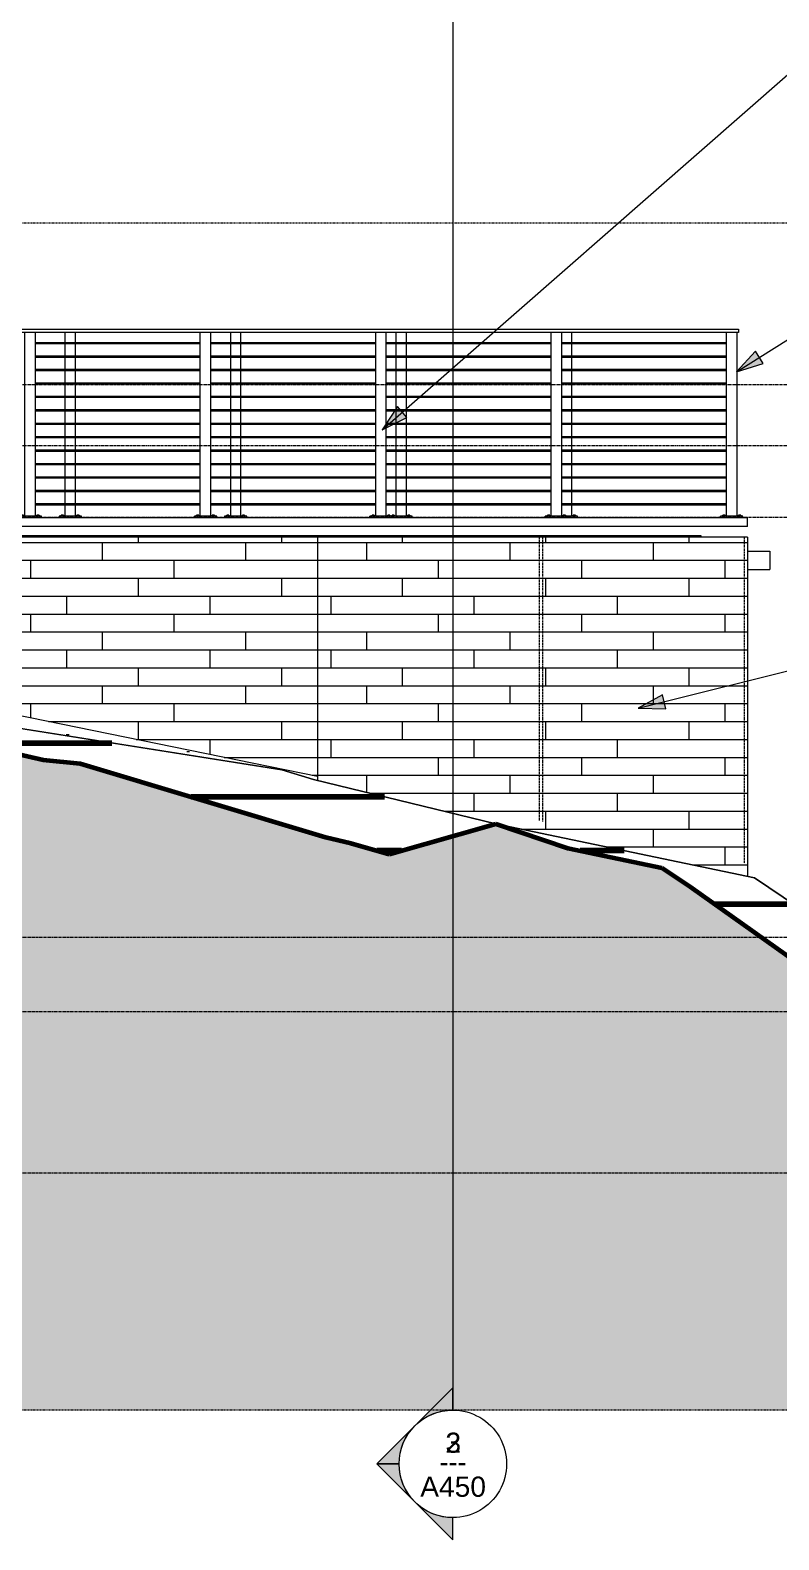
# Model space of a CAD drawing. Header units: inches. Extents: x 1763 to 3276, y -226 to 478.
# Drawn here: x 2914.2 to 3081.3, y -225.9 to 111.2 of the extents above; entities that cross this region are included whole.
import ezdxf

# ---------------------------------------------------------------- set-up
doc = ezdxf.new("R2010")
doc.units = ezdxf.units.IN
doc.header["$MEASUREMENT"] = 0
for name, pattern in [('Aligning Line 1_8_', [0.25, 0.125, -0.125]), ('Dash 1_16_', [0.12499999999999999, 0.06249999999999999, -0.06249999999999999]), ('Grid Line 1_2_', [0.8749999999999999, 0.4999999999999999, -0.125, 0.125, -0.125])]:
    doc.linetypes.add(name, pattern=pattern)
for name, color, linetype, lineweight in [('A-DETL-1', 90, 'Dash 1_16_', 9), ('A-FLOR', 192, 'Continuous', 18), ('A-FLOR-HRAL', 11, 'Continuous', 9), ('A-FLOR-LEVL-1', 51, 'Grid Line 1_2_', 9), ('A-WALL', 113, 'Continuous', 18), ('A-WALL-PATT-1', 111, 'Continuous', 9), ('C-TOPO', 7, 'Continuous', 9), ('C-TOPO-1', 7, 'Continuous', 60), ('C-TOPO-MAJR', 7, 'Continuous', 80), ('G-ANNO-SYMB', 111, 'Aligning Line 1_8_', 9), ('G-ANNO-SYMB-1', 111, 'Continuous', 9), ('G-ANNO-TEXT', 231, 'Continuous', 9), ('S-FNDN', 32, 'Continuous', 18)]:
    doc.layers.add(name, color=color, linetype=linetype, lineweight=lineweight)
doc.styles.add('Arial_1', font='arial.ttf', dxfattribs={"height": 4.499999999999996})
doc.styles.add('Century Gothic', font='ufonts.com_century-gothic.ttf', dxfattribs={"height": 4.499999999999996})
pattern_1 = [(0, (3069.337, -107.2), (0, 4), []), (90, (3069.337, -107.2), (-7.999999999999999, 8), [4, -28]), (90, (3085.337, -103.2), (-7.999999999999999, 8), [4, -28])]

# ---------------------------------------------------------------- blocks, each defined once
blk = doc.blocks.new('Railing - 2_ x 1_2_ 2-1559248-BUILDING ELEVATION - EAST _CC_')
at = {"layer": 'A-FLOR-HRAL'}
for p, q in [((2756.315850514351, 2.62499999999996), (2756.315850514351, 43.62499999999999)), ((2758.690850514351, 2.62499999999996), (2758.690850514351, 43.62499999999999)), ((2760.003350514351, 2.624999999999998), (2755.003350514351, 2.624999999999998)), ((2755.003350514351, 2.374999999999998), (2755.003350514351, 2.624999999999998)), ((2755.50335051435, 2.624999999999856), (2755.50335051435, 2.874999999999969)), ((2755.753350514351, 2.874999999999998), (2755.503350514351, 2.874999999999998)), ((2756.003350514351, 2.874999999999998), (2755.753350514351, 2.874999999999998)), ((2756.003350514351, 2.874999999999969), (2756.003350514351, 2.624999999999856)), ((2759.00335051435, 2.624999999999856), (2759.00335051435, 2.874999999999969)), ((2759.253350514351, 2.874999999999998), (2759.003350514351, 2.874999999999998)), ((2759.503350514351, 2.874999999999998), (2759.253350514351, 2.874999999999998)), ((2759.503350514351, 2.874999999999969), (2759.503350514351, 2.624999999999856)), ((2760.003350514351, 2.374999999999998), (2760.003350514351, 2.624999999999998))]:
    blk.add_line(p, q, dxfattribs=at)
blk = doc.blocks.new('Railing - 2_ x 1_2_ 2-V1-BUILDING ELEVATION - EAST _CC_')
at = {"layer": 'A-FLOR-HRAL'}
for p, q in [((3035.095612419109, 41.37085535307065), (3035.095612419109, 43.62499999999999)), ((3035.095612419109, 38.37085535307062), (3035.095612419109, 41.19164464692927)), ((3035.095612419109, 35.37085535307067), (3035.095612419109, 38.19164464692932)), ((3035.095612419109, 32.37085535307065), (3035.095612419109, 35.1916446469293)), ((3035.095612419109, 29.37085535307062), (3035.095612419109, 32.19164464692928)), ((3035.095612419109, 26.37085535307067), (3035.095612419109, 29.19164464692933)), ((3035.095612419109, 23.37085535307065), (3035.095612419109, 26.19164464692931)), ((3035.095612419109, 20.37085535307062), (3035.095612419109, 23.19164464692928)), ((3035.095612419109, 17.37085535307068), (3035.095612419109, 20.19164464692933)), ((3035.095612419109, 14.37085535307065), (3035.095612419109, 17.1916446469293)), ((3035.095612419109, 11.37085535307063), (3035.095612419109, 14.19164464692927)), ((3035.095612419109, 8.370855353070683), (3035.095612419109, 11.19164464692933)), ((3035.095612419109, 5.370855353070656), (3035.095612419109, 8.191644646929305)), ((3035.095612419109, 2.62499999999996), (3035.095612419109, 5.191644646929281)), ((3036.408112419109, 2.624999999999998), (3034.170017181014, 2.624999999999998)), ((3035.408112419109, 2.624999999999856), (3035.408112419109, 2.874999999999969)), ((3035.658112419109, 2.874999999999998), (3035.408112419109, 2.874999999999998)), ((3035.908112419109, 2.874999999999998), (3035.658112419109, 2.874999999999998)), ((3035.908112419109, 2.874999999999969), (3035.908112419109, 2.624999999999856)), ((3036.408112419109, 2.374999999999998), (3036.408112419109, 2.624999999999998))]:
    blk.add_line(p, q, dxfattribs=at)
blk = doc.blocks.new('Railing - 2_ x 1_2_ 2-V2-BUILDING ELEVATION - EAST _CC_')
at = {"layer": 'A-FLOR-HRAL'}
for p, q in [((2995.792040990538, 43.62499999999999), (2995.792040990538, 41.36981115808823)), ((2995.792040990538, 41.19268884191168), (2995.792040990538, 38.3698111580882)), ((2998.167040990538, 41.36987425574048), (2998.167040990538, 43.62499999999999)), ((2998.167040990538, 38.36987425574046), (2998.167040990538, 41.19262574425943)), ((2995.792040990538, 38.19268884191174), (2995.792040990538, 35.36981115808826)), ((2998.167040990538, 35.36987425574051), (2998.167040990538, 38.19262574425948)), ((2995.792040990538, 35.19268884191171), (2995.792040990538, 32.36981115808823)), ((2998.167040990538, 32.36987425574048), (2998.167040990538, 35.19262574425946)), ((2995.792040990538, 32.19268884191169), (2995.792040990538, 29.36981115808821)), ((2998.167040990538, 29.36987425574046), (2998.167040990538, 32.19262574425944)), ((2995.792040990538, 29.19268884191174), (2995.792040990538, 26.36981115808826)), ((2998.167040990538, 26.36987425574052), (2998.167040990538, 29.19262574425949)), ((2995.792040990538, 26.19268884191171), (2995.792040990538, 23.36981115808824)), ((2998.167040990538, 23.36987425574048), (2998.167040990538, 26.19262574425947)), ((2995.792040990538, 23.19268884191169), (2995.792040990538, 20.3698111580882)), ((2998.167040990538, 20.36987425574046), (2998.167040990538, 23.19262574425943)), ((2995.792040990538, 20.19268884191175), (2995.792040990538, 17.36981115808826)), ((2995.792040990538, 17.19268884191172), (2995.792040990538, 14.36981115808823)), ((2998.167040990538, 17.36987425574052), (2998.167040990538, 20.19262574425949)), ((2998.167040990538, 14.36987425574049), (2998.167040990538, 17.19262574425947)), ((2995.792040990538, 14.19268884191169), (2995.792040990538, 11.36981115808821)), ((2998.167040990538, 11.36987425574047), (2998.167040990538, 14.19262574425944)), ((2995.792040990538, 11.19268884191175), (2995.792040990538, 8.369811158088266)), ((2998.167040990538, 8.36987425574052), (2998.167040990538, 11.19262574425949)), ((2995.792040990538, 8.192688841911727), (2995.792040990538, 5.369811158088235)), ((2998.167040990538, 5.369874255740493), (2998.167040990538, 8.192625744259466)), ((2995.792040990538, 5.192688841911701), (2995.792040990538, 2.624999999999957)), ((2998.167040990538, 2.62499999999996), (2998.167040990538, 5.192625744259443)), ((2994.979540990537, 2.624999999999856), (2994.979540990537, 2.874999999999969)), ((2995.229540990538, 2.874999999999998), (2994.979540990538, 2.874999999999998)), ((2999.479540990538, 2.624999999999998), (2995.003350514348, 2.624999999999998)), ((2995.479540990538, 2.874999999999998), (2995.229540990538, 2.874999999999998)), ((2995.479540990538, 2.874999999999969), (2995.479540990538, 2.624999999999856)), ((2998.479540990538, 2.624999999999856), (2998.479540990538, 2.874999999999969)), ((2998.729540990538, 2.874999999999998), (2998.479540990538, 2.874999999999998)), ((2998.979540990538, 2.874999999999998), (2998.729540990538, 2.874999999999998)), ((2998.979540990538, 2.874999999999969), (2998.979540990538, 2.624999999999856)), ((2999.479540990538, 2.374999999999998), (2999.479540990538, 2.624999999999998))]:
    blk.add_line(p, q, dxfattribs=at)
blk = doc.blocks.new('Railing - 2_ x 1_2_ 2-V3-BUILDING ELEVATION - EAST _CC_')
at = {"layer": 'A-FLOR-HRAL'}
for p, q in [((2958.863469561966, 43.62499999999999), (2958.863469561966, 41.36883006075799)), ((2958.863469561966, 41.19366993924193), (2958.863469561966, 38.36883006075796)), ((2961.238469561966, 41.36889315841032), (2961.238469561966, 43.62499999999999)), ((2961.238469561966, 38.36889315841029), (2961.238469561966, 41.1936068415896)), ((2958.863469561966, 38.1936699392419), (2958.863469561966, 35.36883006075801)), ((2961.238469561966, 35.36889315841034), (2961.238469561966, 38.19360684158964)), ((2958.863469561966, 35.19366993924196), (2958.863469561966, 32.36883006075799)), ((2961.238469561966, 32.36889315841032), (2961.238469561966, 35.19360684158961)), ((2958.863469561966, 32.19366993924194), (2958.863469561966, 29.36883006075796)), ((2961.238469561966, 29.3688931584103), (2961.238469561966, 32.19360684158961)), ((2958.863469561966, 29.19366993924199), (2958.863469561966, 26.36883006075802)), ((2961.238469561966, 26.36889315841035), (2961.238469561966, 29.19360684158966)), ((2958.863469561966, 26.19366993924196), (2958.863469561966, 23.36883006075799)), ((2961.238469561966, 23.36889315841032), (2961.238469561966, 26.19360684158963)), ((2958.863469561966, 23.19366993924194), (2958.863469561966, 20.36883006075796)), ((2961.238469561966, 20.3688931584103), (2961.238469561966, 23.1936068415896)), ((2958.863469561966, 20.19366993924199), (2958.863469561966, 17.36883006075802)), ((2958.863469561966, 17.19366993924197), (2958.863469561966, 14.36883006075799)), ((2961.238469561966, 17.36889315841035), (2961.238469561966, 20.19360684158965)), ((2961.238469561966, 14.36889315841033), (2961.238469561966, 17.19360684158963)), ((2958.863469561966, 14.19366993924194), (2958.863469561966, 11.36883006075797)), ((2961.238469561966, 11.3688931584103), (2961.238469561966, 14.1936068415896)), ((2958.863469561966, 11.19366993924199), (2958.863469561966, 8.36883006075802)), ((2961.238469561966, 8.368893158410355), (2961.238469561966, 11.19360684158966)), ((2958.863469561966, 8.193669939241962), (2958.863469561966, 5.368830060757994)), ((2961.238469561966, 5.368893158410329), (2961.238469561966, 8.193606841589633)), ((2958.863469561966, 5.193669939241947), (2958.863469561966, 2.624999999999957)), ((2961.238469561966, 2.62499999999996), (2961.238469561966, 5.193606841589608)), ((2962.550969561966, 2.624999999999998), (2957.550969561966, 2.624999999999998)), ((2957.550969561966, 2.624999999999998), (2957.550969561966, 2.374999999999998)), ((2958.050969561966, 2.624999999999856), (2958.050969561966, 2.874999999999969)), ((2958.300969561966, 2.874999999999998), (2958.050969561966, 2.874999999999998)), ((2958.550969561966, 2.874999999999998), (2958.300969561966, 2.874999999999998)), ((2958.550969561966, 2.874999999999969), (2958.550969561966, 2.624999999999856)), ((2961.550969561966, 2.624999999999856), (2961.550969561966, 2.874999999999969)), ((2961.800969561966, 2.874999999999998), (2961.550969561966, 2.874999999999998)), ((2962.050969561966, 2.874999999999998), (2961.800969561966, 2.874999999999998)), ((2962.050969561966, 2.874999999999969), (2962.050969561966, 2.624999999999856)), ((2962.550969561966, 2.374999999999998), (2962.550969561966, 2.624999999999998))]:
    blk.add_line(p, q, dxfattribs=at)
blk = doc.blocks.new('Railing - 2_ x 1_2_ 2-V4-BUILDING ELEVATION - EAST _CC_')
at = {"layer": 'A-FLOR-HRAL'}
for p, q in [((2921.934898133395, 43.62499999999999), (2921.934898133395, 41.36784896342783)), ((2921.934898133395, 41.19465103657209), (2921.934898133395, 38.3678489634278)), ((2924.309898133395, 41.36791206108015), (2924.309898133395, 43.62499999999999)), ((2924.309898133395, 38.36791206108013), (2924.309898133395, 41.19458793891976)), ((2921.934898133395, 38.19465103657206), (2921.934898133395, 35.36784896342785)), ((2924.309898133395, 35.36791206108018), (2924.309898133395, 38.19458793891982)), ((2921.934898133395, 35.19465103657212), (2921.934898133395, 32.36784896342782)), ((2924.309898133395, 32.36791206108016), (2924.309898133395, 35.19458793891979)), ((2921.934898133395, 32.1946510365721), (2921.934898133395, 29.3678489634278)), ((2924.309898133395, 29.36791206108013), (2924.309898133395, 32.19458793891977)), ((2921.934898133395, 29.19465103657216), (2921.934898133395, 26.36784896342785)), ((2924.309898133395, 26.36791206108018), (2924.309898133395, 29.19458793891982)), ((2921.934898133395, 26.19465103657213), (2921.934898133395, 23.36784896342782)), ((2924.309898133395, 23.36791206108016), (2924.309898133395, 26.19458793891979)), ((2921.934898133395, 23.1946510365721), (2921.934898133395, 20.36784896342781)), ((2924.309898133395, 20.36791206108014), (2924.309898133395, 23.19458793891977)), ((2921.934898133395, 20.19465103657215), (2921.934898133395, 17.36784896342786)), ((2921.934898133395, 17.19465103657212), (2921.934898133395, 14.36784896342783)), ((2924.309898133395, 17.36791206108019), (2924.309898133395, 20.19458793891982)), ((2924.309898133395, 14.36791206108016), (2924.309898133395, 17.19458793891979)), ((2921.934898133395, 14.1946510365721), (2921.934898133395, 11.36784896342781)), ((2924.309898133395, 11.36791206108014), (2924.309898133395, 14.19458793891977)), ((2921.934898133395, 11.19465103657215), (2921.934898133395, 8.367848963427853)), ((2924.309898133395, 8.367912061080194), (2924.309898133395, 11.19458793891982)), ((2921.934898133395, 8.194651036572123), (2921.934898133395, 5.367848963427838)), ((2924.309898133395, 5.367912061080165), (2924.309898133395, 8.194587938919794)), ((2921.934898133395, 5.194651036572108), (2921.934898133395, 2.624999999999957)), ((2924.309898133395, 2.62499999999996), (2924.309898133395, 5.194587938919771)), ((2925.622398133395, 2.624999999999998), (2920.622398133395, 2.624999999999998)), ((2920.622398133395, 2.624999999999998), (2920.622398133395, 2.374999999999998)), ((2921.122398133394, 2.624999999999856), (2921.122398133394, 2.874999999999969)), ((2921.372398133395, 2.874999999999998), (2921.122398133395, 2.874999999999998)), ((2921.622398133395, 2.874999999999998), (2921.372398133395, 2.874999999999998)), ((2921.622398133395, 2.874999999999969), (2921.622398133395, 2.624999999999856)), ((2924.622398133394, 2.624999999999856), (2924.622398133394, 2.874999999999969)), ((2924.872398133395, 2.874999999999998), (2924.622398133395, 2.874999999999998)), ((2925.122398133395, 2.874999999999998), (2924.872398133395, 2.874999999999998)), ((2925.122398133395, 2.874999999999969), (2925.122398133395, 2.624999999999856)), ((2925.622398133395, 2.374999999999998), (2925.622398133395, 2.624999999999998))]:
    blk.add_line(p, q, dxfattribs=at)
blk = doc.blocks.new('Railing - 2_ x 1_2_ 2-V6-BUILDING ELEVATION - EAST _CC_')
at = {"layer": 'A-FLOR-HRAL'}
for p, q in [((3069.649183847681, 2.62499999999996), (3069.649183847681, 43.62499999999999)), ((3072.024183847681, 2.62499999999996), (3072.024183847681, 43.62499999999999)), ((3073.336683847681, 2.624999999999998), (3068.336683847681, 2.624999999999998)), ((3068.336683847681, 2.374999999999998), (3068.336683847681, 2.624999999999998)), ((3068.836683847681, 2.624999999999856), (3068.836683847681, 2.874999999999969)), ((3069.336683847681, 2.874999999999998), (3068.836683847681, 2.874999999999998)), ((3069.336683847681, 2.874999999999969), (3069.336683847681, 2.624999999999856)), ((3072.33668384768, 2.624999999999856), (3072.33668384768, 2.874999999999969)), ((3072.83668384768, 2.874999999999998), (3072.336683847681, 2.874999999999998)), ((3072.83668384768, 2.874999999999969), (3072.83668384768, 2.624999999999856)), ((3073.336683847681, 2.374999999999998), (3073.336683847681, 2.624999999999998))]:
    blk.add_line(p, q, dxfattribs=at)
blk = doc.blocks.new('Railing - Railing-1114347-BUILDING ELEVATION - EAST _CC_')
at = {"layer": 'A-FLOR-HRAL'}
for p, q in [((2718.336683847685, 44.375), (3072.33668384768, 44.375)), ((3072.33668384768, 44.375), (3072.33668384768, 43.625)), ((3072.33668384768, 43.625), (2718.336683847685, 43.625)), ((2952.149183847681, 41.37499999999988), (2915.357517181016, 41.37499999999988)), ((2915.357517181016, 41.18749999999996), (2952.149183847681, 41.18749999999996)), ((2991.315850514348, 41.37499999999988), (2954.524183847681, 41.37499999999988)), ((2954.524183847681, 41.18749999999996), (2991.315850514348, 41.18749999999996)), ((3030.482517181014, 41.37499999999988), (2993.690850514348, 41.37499999999988)), ((2993.690850514348, 41.18749999999996), (3030.482517181014, 41.18749999999996)), ((3069.649183847681, 41.37499999999988), (3032.857517181014, 41.37499999999988)), ((3032.857517181014, 41.18749999999996), (3069.649183847681, 41.18749999999996)), ((2952.149183847681, 38.37499999999996), (2915.357517181016, 38.37499999999996)), ((2915.357517181016, 38.18749999999988), (2952.149183847681, 38.18749999999988)), ((2991.315850514348, 38.37499999999996), (2954.524183847681, 38.37499999999996)), ((2954.524183847681, 38.18749999999988), (2991.315850514348, 38.18749999999988)), ((3030.482517181014, 38.37499999999996), (2993.690850514348, 38.37499999999996)), ((2993.690850514348, 38.18749999999988), (3030.482517181014, 38.18749999999988)), ((3069.649183847681, 38.37499999999996), (3032.857517181014, 38.37499999999996)), ((3032.857517181014, 38.18749999999988), (3069.649183847681, 38.18749999999988)), ((2952.149183847681, 35.37499999999988), (2915.357517181016, 35.37499999999988)), ((2915.357517181016, 35.18749999999988), (2952.149183847681, 35.18749999999988)), ((2991.315850514348, 35.37499999999988), (2954.524183847681, 35.37499999999988)), ((2954.524183847681, 35.18749999999988), (2991.315850514348, 35.18749999999988)), ((3030.482517181014, 35.37499999999988), (2993.690850514348, 35.37499999999988)), ((2993.690850514348, 35.18749999999988), (3030.482517181014, 35.18749999999988)), ((3069.649183847681, 35.37499999999988), (3032.857517181014, 35.37499999999988)), ((3032.857517181014, 35.18749999999988), (3069.649183847681, 35.18749999999988)), ((2952.149183847681, 32.37499999999988), (2915.357517181016, 32.37499999999988)), ((2915.357517181016, 32.18749999999996), (2952.149183847681, 32.18749999999996)), ((2991.315850514348, 32.37499999999988), (2954.524183847681, 32.37499999999988)), ((2954.524183847681, 32.18749999999996), (2991.315850514348, 32.18749999999996)), ((3030.482517181014, 32.37499999999988), (2993.690850514348, 32.37499999999988)), ((2993.690850514348, 32.18749999999996), (3030.482517181014, 32.18749999999996)), ((3069.649183847681, 32.37499999999988), (3032.857517181014, 32.37499999999988)), ((3032.857517181014, 32.18749999999996), (3069.649183847681, 32.18749999999996)), ((2952.149183847681, 29.37499999999997), (2915.357517181016, 29.37499999999997)), ((2915.357517181016, 29.18749999999988), (2952.149183847681, 29.18749999999988)), ((2991.315850514348, 29.37499999999997), (2954.524183847681, 29.37499999999997)), ((2954.524183847681, 29.18749999999988), (2991.315850514348, 29.18749999999988)), ((3030.482517181014, 29.37499999999997), (2993.690850514348, 29.37499999999997)), ((2993.690850514348, 29.18749999999988), (3030.482517181014, 29.18749999999988)), ((3069.649183847681, 29.37499999999997), (3032.857517181014, 29.37499999999997)), ((3032.857517181014, 29.18749999999988), (3069.649183847681, 29.18749999999988)), ((2952.149183847681, 26.37499999999988), (2915.357517181016, 26.37499999999988)), ((2915.357517181016, 26.18749999999988), (2952.149183847681, 26.18749999999988)), ((2991.315850514348, 26.37499999999988), (2954.524183847681, 26.37499999999988)), ((2954.524183847681, 26.18749999999988), (2991.315850514348, 26.18749999999988)), ((3030.482517181014, 26.37499999999988), (2993.690850514348, 26.37499999999988)), ((2993.690850514348, 26.18749999999988), (3030.482517181014, 26.18749999999988)), ((3069.649183847681, 26.37499999999988), (3032.857517181014, 26.37499999999988)), ((3032.857517181014, 26.18749999999988), (3069.649183847681, 26.18749999999988)), ((2952.149183847681, 23.37499999999988), (2915.357517181016, 23.37499999999988)), ((2915.357517181016, 23.18749999999988), (2952.149183847681, 23.18749999999988)), ((2952.149183847681, 20.37499999999988), (2915.357517181016, 20.37499999999988)), ((2991.315850514348, 23.37499999999988), (2954.524183847681, 23.37499999999988)), ((2954.524183847681, 23.18749999999988), (2991.315850514348, 23.18749999999988)), ((2991.315850514348, 20.37499999999988), (2954.524183847681, 20.37499999999988)), ((3030.482517181014, 23.37499999999988), (2993.690850514348, 23.37499999999988)), ((2993.690850514348, 23.18749999999988), (3030.482517181014, 23.18749999999988)), ((3030.482517181014, 20.37499999999988), (2993.690850514348, 20.37499999999988)), ((3069.649183847681, 23.37499999999988), (3032.857517181014, 23.37499999999988)), ((3032.857517181014, 23.18749999999988), (3069.649183847681, 23.18749999999988)), ((3069.649183847681, 20.37499999999988), (3032.857517181014, 20.37499999999988)), ((2915.357517181016, 20.18749999999988), (2952.149183847681, 20.18749999999988)), ((2952.149183847681, 17.37499999999988), (2915.357517181016, 17.37499999999988)), ((2915.357517181016, 17.18749999999997), (2952.149183847681, 17.18749999999997)), ((2954.524183847681, 20.18749999999988), (2991.315850514348, 20.18749999999988)), ((2991.315850514348, 17.37499999999988), (2954.524183847681, 17.37499999999988)), ((2954.524183847681, 17.18749999999997), (2991.315850514348, 17.18749999999997)), ((2993.690850514348, 20.18749999999988), (3030.482517181014, 20.18749999999988)), ((3030.482517181014, 17.37499999999988), (2993.690850514348, 17.37499999999988)), ((2993.690850514348, 17.18749999999997), (3030.482517181014, 17.18749999999997)), ((3032.857517181014, 20.18749999999988), (3069.649183847681, 20.18749999999988)), ((3069.649183847681, 17.37499999999988), (3032.857517181014, 17.37499999999988)), ((3032.857517181014, 17.18749999999997), (3069.649183847681, 17.18749999999997)), ((2952.149183847681, 14.37499999999988), (2915.357517181016, 14.37499999999988)), ((2915.357517181016, 14.18749999999988), (2952.149183847681, 14.18749999999988)), ((2991.315850514348, 14.37499999999988), (2954.524183847681, 14.37499999999988)), ((2954.524183847681, 14.18749999999988), (2991.315850514348, 14.18749999999988)), ((3030.482517181014, 14.37499999999988), (2993.690850514348, 14.37499999999988)), ((2993.690850514348, 14.18749999999988), (3030.482517181014, 14.18749999999988)), ((3069.649183847681, 14.37499999999988), (3032.857517181014, 14.37499999999988)), ((3032.857517181014, 14.18749999999988), (3069.649183847681, 14.18749999999988)), ((2952.149183847681, 11.37499999999988), (2915.357517181016, 11.37499999999988)), ((2915.357517181016, 11.18749999999988), (2952.149183847681, 11.18749999999988)), ((2991.315850514348, 11.37499999999988), (2954.524183847681, 11.37499999999988)), ((2954.524183847681, 11.18749999999988), (2991.315850514348, 11.18749999999988)), ((3030.482517181014, 11.37499999999988), (2993.690850514348, 11.37499999999988)), ((2993.690850514348, 11.18749999999988), (3030.482517181014, 11.18749999999988)), ((3069.649183847681, 11.37499999999988), (3032.857517181014, 11.37499999999988)), ((3032.857517181014, 11.18749999999988), (3069.649183847681, 11.18749999999988)), ((2952.149183847681, 8.374999999999885), (2915.357517181016, 8.374999999999885)), ((2915.357517181016, 8.187499999999885), (2952.149183847681, 8.187499999999885)), ((2991.315850514348, 8.374999999999885), (2954.524183847681, 8.374999999999885)), ((2954.524183847681, 8.187499999999885), (2991.315850514348, 8.187499999999885)), ((3030.482517181014, 8.374999999999885), (2993.690850514348, 8.374999999999885)), ((2993.690850514348, 8.187499999999885), (3030.482517181014, 8.187499999999885)), ((3069.649183847681, 8.374999999999885), (3032.857517181014, 8.374999999999885)), ((3032.857517181014, 8.187499999999885), (3069.649183847681, 8.187499999999885)), ((2952.149183847681, 5.374999999999885), (2915.357517181016, 5.374999999999885)), ((2915.357517181016, 5.187499999999885), (2952.149183847681, 5.187499999999885)), ((2991.315850514348, 5.374999999999885), (2954.524183847681, 5.374999999999885)), ((2954.524183847681, 5.187499999999885), (2991.315850514348, 5.187499999999885)), ((3030.482517181014, 5.374999999999885), (2993.690850514348, 5.374999999999885)), ((2993.690850514348, 5.187499999999885), (3030.482517181014, 5.187499999999885)), ((3069.649183847681, 5.374999999999885), (3032.857517181014, 5.374999999999885)), ((3032.857517181014, 5.187499999999885), (3069.649183847681, 5.187499999999885))]:
    blk.add_line(p, q, dxfattribs=at)
for name, p in [('Railing - 2_ x 1_2_ 2-1559248-BUILDING ELEVATION - EAST _CC_', (156.6666666666651, 0)), ('Railing - 2_ x 1_2_ 2-V4-BUILDING ELEVATION - EAST _CC_', (0, 0)), ('Railing - 2_ x 1_2_ 2-1559248-BUILDING ELEVATION - EAST _CC_', (195.8333333333311, 0)), ('Railing - 2_ x 1_2_ 2-V3-BUILDING ELEVATION - EAST _CC_', (0, 0)), ('Railing - 2_ x 1_2_ 2-1559248-BUILDING ELEVATION - EAST _CC_', (234.9999999999974, 0)), ('Railing - 2_ x 1_2_ 2-V2-BUILDING ELEVATION - EAST _CC_', (0, 0)), ('Railing - 2_ x 1_2_ 2-1559248-BUILDING ELEVATION - EAST _CC_', (274.1666666666636, 0)), ('Railing - 2_ x 1_2_ 2-V1-BUILDING ELEVATION - EAST _CC_', (0, 0)), ('Railing - 2_ x 1_2_ 2-V6-BUILDING ELEVATION - EAST _CC_', (0, 0))]:
    blk.add_blockref(name, p)
blk = doc.blocks.new('Walls 3 - Walls 3-1648727-BUILDING ELEVATION - EAST _CC_')
at = {"layer": 'A-WALL'}
for p, q in [((3074.336683847679, -5.187500000001022), (3079.336683847681, -5.187500000001022)), ((3079.336683847681, -5.187500000001022), (3079.336683847681, -9.250000000001021)), ((3074.336683847679, -9.250000000001021), (3079.336683847681, -9.250000000001021))]:
    blk.add_line(p, q, dxfattribs=at)
blk = doc.blocks.new('Section - Section Head - Filled-22785-BUILDING ELEVATION - EAST _CC_')
at = {"layer": 'G-ANNO-SYMB-1'}
h = blk.add_hatch(color=256, dxfattribs=at)
edge = h.paths.add_edge_path(flags=0)
edge.add_arc((2800.798738118733, 396.3759802906872), 12.01561779548169, 89.99999999999972, 132.0783950246236, ccw=False)
edge.add_line((2800.798738118733, 408.391598086169), (2800.798738118733, 413.3465430391643))
edge.add_line((2800.798738118733, 413.3465430391643), (2792.746510440414, 405.2943153608459))
h = blk.add_hatch(color=256, dxfattribs=at)
edge = h.paths.add_edge_path(flags=0)
edge.add_line((2792.313456744494, 404.8612616649257), (2783.828175370255, 396.3759802906872))
edge.add_line((2783.828175370255, 396.3759802906872), (2788.798738118733, 396.3759802906872))
edge.add_arc((2800.798738118733, 396.3759802906871), 12.0000000000001, 135.0000000000003, 180.0000000000001, ccw=False)
h = blk.add_hatch(color=256, dxfattribs=at)
edge = h.paths.add_edge_path(flags=0)
edge.add_arc((2800.798738118733, 396.3759802906872), 11.99999999999994, 180.0000000000001, 224.9999999999998, ccw=False)
edge.add_line((2788.798738118733, 396.3759802906872), (2783.828175370255, 396.3759802906872))
edge.add_line((2783.828175370255, 396.3759802906872), (2792.313456744494, 387.8906989164486))
h = blk.add_hatch(color=256, dxfattribs=at)
edge = h.paths.add_edge_path(flags=0)
edge.add_line((2792.746510440414, 387.4576452205285), (2800.798738118733, 379.4054175422099))
edge.add_line((2800.798738118733, 379.4054175422099), (2800.798738118733, 384.3603624952053))
edge.add_arc((2800.798738118733, 396.3759802906871), 12.01561779548195, 227.9216049753763, 270, ccw=False)
for p, q in [((2792.746510440414, 405.2943153608459), (2800.798738118733, 413.3465430391643)), ((2800.798738118733, 413.3465430391643), (2800.798738118733, 408.391598086169)), ((2783.828175370255, 396.3759802906872), (2792.313456744494, 404.8612616649257)), ((2788.798738118733, 396.3759802906872), (2783.828175370255, 396.3759802906872)), ((2792.313456744494, 387.8906989164486), (2783.828175370255, 396.3759802906872)), ((2783.828175370255, 396.3759802906872), (2788.798738118733, 396.3759802906872)), ((2800.798738118733, 379.4054175422099), (2792.746510440414, 387.4576452205285)), ((2800.798738118733, 384.3603624952053), (2800.798738118733, 379.4054175422099))]:
    blk.add_line(p, q, dxfattribs=at)
for centre, radius, start, end in [((2800.798738118733, 396.391598086169), 11.99999999999994, 89.99999999999973, 269.9999999999994), ((2800.798738118733, 396.3759802906872), 12.01561779548169, 89.99999999999933, 132.0783950246232), ((2800.798738118733, 396.391598086169), 12, 269.9999999999996, 90), ((2800.798738118733, 396.3759802906871), 12.0000000000001, 134.9999999999999, 179.9999999999997), ((2800.798738118733, 396.3759802906872), 11.99999999999994, 179.9999999999997, 224.9999999999995), ((2800.798738118733, 396.3759802906871), 12.01561779548195, 227.9216049753759, 269.9999999999996)]:
    blk.add_arc(centre, radius, start, end, dxfattribs=at)

msp = doc.modelspace()

# ---------------------------------------------------------------- hatches: boundary and pattern name
at = {"layer": 'A-WALL-PATT-1'}
h = msp.add_hatch(dxfattribs=at)
h.set_pattern_fill('FP_12', color=256, style=0, pattern_type=2)
h.set_pattern_definition([(0, (2978.337, -107.2), (0, 4), []), (90, (2978.337, -107.2), (-7.999999999999999, 8), [4, -28]), (90, (2994.337, -103.2), (-7.999999999999999, 8), [4, -28])])
h.paths.add_polyline_path([(2978.33668384768, -55.43960288925341), (2978.33668384768, -2.000000000000142), (2666.33668384768, -2.000000000000142), (2666.33668384768, -25.77966853794194), (2725.930673369622, -29.50171954463522), (2736.86579284098, -30.00000000000008), (2739.835693359373, -30.00000000000008), (2743.178100585935, -30.21793842315673), (2752.194152904032, -31.14205292765748), (2906.33668384768, -40.76930505619301), (2976.801052841968, -55.12671171959405)], flags=0)
h = msp.add_hatch(dxfattribs=at)
h.set_pattern_fill('FP_3', color=256, style=0, pattern_type=2)
h.set_pattern_definition(pattern_1)
h.paths.add_polyline_path([(3064.336683847679, -75.68008598567418), (3064.336683847679, -2.000000000000142), (2978.33668384768, -2.000000000000142), (2978.33668384768, -56.38969769575709), (3018.134256809631, -66.00000893254638), (3061.438638324856, -75.07290348340648)], flags=0)
h = msp.add_hatch(dxfattribs=at)
h.set_pattern_fill('FP_3', color=256, style=0, pattern_type=2)
h.set_pattern_definition(pattern_1)
h.paths.add_polyline_path([(3074.336683847679, -77.77523079097811), (3074.336683847679, -2.000000000000142), (3064.336683847679, -2.000000000000142), (3064.336683847679, -75.68008598567418), (3073.552640133011, -77.61096227938641)], flags=0)
h = msp.add_hatch(dxfattribs=at)
h.set_pattern_fill('FP_1', color=256, style=0, pattern_type=2)
h.set_pattern_definition([(0, (2999.03, 0), (15.36, 3.84), [0.634, -10.886, 0.634, -10.886, -61.44]), (0, (2999.03, 0), (15.36, 3.84), [-23.04, 0.634, -22.406, 0.634, -10.886, -26.88]), (0, (2999.03, 0), (15.36, 3.84), [-57.6, 0.634, -7.046, 0.634, -18.566]), (120, (3004.79, 1.92), (-11.00553755053224, 11.38215020212898), [0.6339999999999999, -10.886, 0.6339999999999999, -10.886, -61.43999999999999]), (120, (3004.79, 1.92), (-11.00553755053224, 11.38215020212898), [-23.04, 0.6339999999999999, -22.406, 0.6339999999999999, -10.886, -26.88]), (120, (3004.79, 1.92), (-11.00553755053224, 11.38215020212898), [-57.59999999999999, 0.6339999999999999, -7.045999999999999, 0.6339999999999999, -18.566]), (240, (3006.71, 9.6), (-4.354462449467752, -15.22215020212898), [0.634, -10.886, 0.634, -10.886, -61.44]), (240, (3006.71, 9.6), (-4.354462449467752, -15.22215020212898), [-23.04, 0.634, -22.406, 0.634, -10.886, -26.88]), (240, (3006.71, 9.6), (-4.354462449467752, -15.22215020212898), [-57.6, 0.634, -7.046, 0.634, -18.566])])
h.paths.add_polyline_path([(2978.336683847681, -56.38969769575726), (2978.336683847681, -55.4396028892535), (2906.33668384768, -40.76930505619301), (2752.635801284175, -31.18732037504801), (2778.396418800003, -32.89206046231401), (2788.039220074173, -33.88040994226821), (2896.300415039061, -42.00000000000016), (2902.305358886718, -43.24952602386491), (2970.391662597655, -54.00000000000008), (2977.417053222655, -56.16762542724626)], flags=0)
h.paths.add_polyline_path([(2725.930673369622, -29.50171954463522), (2666.33668384768, -25.77966853794194), (2666.33668384768, -26.72108854814936), (2715.33673095703, -29.00741100311296)], flags=0)
at = {"layer": 'C-TOPO'}
msp.add_hatch(color=256, dxfattribs=at).paths.add_polyline_path([(2623.97397929184, -196.9427199844289), (3146.199513322058, -196.9427199844289), (3146.199513322058, -141.3787996091848), (3126.151763119818, -125.880075374158), (3061.438638324856, -80.03518161659987), (3055.200720731788, -75.81842529376384), (3034.251890337644, -71.42932898927243), (3018.134230292241, -66.0000000000068), (2994.355695364774, -72.78558220846473), (2985.80574850509, -70.34274024855513), (2980.101375006159, -69.02831476155337), (2925.335658787874, -52.55640377821609), (2917.05900250273, -51.74046622540734), (2874.097995905204, -42.00000000000016), (2860.858246985037, -42.00000000000016), (2853.01923015024, -40.54059997407), (2778.396074295519, -32.89203766433496), (2742.086824283476, -30.4892314347729), (2738.096766827232, -30.08026718334238), (2736.865792840979, -30.00000000000008), (2708.076918171175, -30.00000000000008), (2694.484981730375, -29.06566131384136), (2651.629515731794, -26.02176581060365), (2627.029082121012, -26.00000000000014), (2620.775101968051, -26.21189202666056), (2606.860881902949, -25.27970713506934), (2539.746747447075, -22.02057414560539), (2515.029082121013, -22.00000000000011), (2503.882909687211, -21.64474952653805), (2496.321494664691, -21.29248327680432), (2445.23197761852, -18.45762035308891), (2436.962995483277, -18.15183342333711), (2434.093333293808, -18.00000000000017), (2397.445541264593, -18.00000000000017), (2392.443251167377, -17.96846293037862), (2383.547092916492, -17.33812128824462), (2347.083908242539, -12.74599264235667), (2293.439645803562, -6.000000000000084), (2249.140191595539, -6.000000000000084), (2238.565248313736, -4.874635857110632), (2191.9431259814, -8.526512829121201e-14), (2183.479584026444, -8.526512829121201e-14), (2173.907234086677, 1.110638314601999), (2139.272696614191, 5.999999999999914), (2135.716232472292, 5.999999999999914), (2124.694543186691, 6.833282344481602), (2107.246101055909, 7.145755097406918), (2050.231085879007, 5.999999999999914), (2042.59088749976, 6.659025946584278), (1983.849542297303, 11.01500990481293), (1983.849542297303, -196.9427199844289), (2620.775101968051, -196.9427199844289)], flags=0)
at = {"layer": 'G-ANNO-TEXT'}
for points in [[(3071.880675326223, 34.91373925195072), (3077.81649079684, 36.7442524064701), (3076.105985738694, 39.46691788103446)], [(2992.729966315296, 21.96820129438849), (2998.304101150881, 24.70931503606442), (2996.186751816194, 27.12914284713473)], [(3049.92849856955, -40.22610191913977), (3056.139276919607, -40.33058156566409), (3055.359430221236, -37.21119477217947)]]:
    msp.add_hatch(color=256, dxfattribs=at).paths.add_polyline_path(points, flags=0)

# ---------------------------------------------------------------- linework, layer by layer
at = {"layer": 'A-DETL-1'}
for p, q in [((3027.836683847681, -2.000000000001186), (3027.836683847681, -65.37261704705087)), ((3028.586683847681, -2.000000000001186), (3028.586683847681, -65.52543264947855)), ((3073.58668384768, -2.000000000001335), (3073.586683847679, -74.84718439756851))]:
    msp.add_line(p, q, dxfattribs=at)
at = {"layer": 'A-FLOR'}
for p, q in [((2717.336683847679, 2.374999999999998), (3074.33668384768, 2.374999999999998)), ((3074.33668384768, 0.3749999999999983), (2717.336683847679, 0.3749999999999983)), ((3074.33668384768, 0.3749999999999983), (3074.33668384768, 2.374999999999998)), ((3003.83668384768, -1.760362419081064), (2907.83668384768, -1.760362419081064)), ((3003.83668384768, -1.999999999999993), (3003.83668384768, -1.760362419081064)), ((3063.96168384768, -1.760362419081064), (3003.96168384768, -1.760362419081064)), ((3003.96168384768, -1.760362419081064), (3003.96168384768, -1.999999999999993)), ((3063.96168384768, -1.999999999999993), (3063.96168384768, -1.760362419081064))]:
    msp.add_line(p, q, dxfattribs=at)
at = {"layer": 'A-FLOR-LEVL-1'}
for p, q in [((3275.525781780968, 32), (1774.877759588063, 32)), ((3275.525781780968, 18.37499999999999), (1774.877759588063, 18.37499999999999)), ((3275.525781780968, 2.374999999999998), (1774.877759588063, 2.374999999999998)), ((3275.525781780968, -91.3749999999497), (1774.877759588063, -91.3749999999497)), ((3275.525781780968, -108), (1774.877759588063, -108)), ((3275.525781780968, -144), (1774.877759588063, -144))]:
    msp.add_line(p, q, dxfattribs=at)
at = {"layer": 'C-TOPO'}
for p, q in [((2917.058715820312, -51.7403526306154), (2874.098144531249, -42.00000000000016)), ((2970.391662597655, -54.00000000000008), (2902.305358886718, -43.24952602386491)), ((2970.391662597655, -54.00000000000008), (2902.305358886718, -43.24952602386491)), ((2902.305358886718, -43.24952602386491), (2970.391662597655, -54.00000000000008)), ((2925.335815429687, -52.55632209777848), (2917.058715820312, -51.7403526306154)), ((2980.10137939453, -69.02834701538102), (2925.335815429687, -52.55632209777848)), ((2970.391662597655, -54.00000000000008), (2977.417053222655, -56.16762542724626)), ((2977.417053222655, -56.16762542724626), (2970.391662597655, -54.00000000000008)), ((2970.391662597655, -54.00000000000008), (2977.417053222655, -56.16762542724626)), ((3018.134216308593, -66.00000000000016), (2977.417053222655, -56.16762542724626)), ((3018.134216308593, -66.00000000000016), (2977.417053222655, -56.16762542724626)), ((2977.417053222655, -56.16762542724626), (3018.134216308593, -66.00000000000016)), ((3018.134216308593, -66.00000000000016), (2994.355590820312, -72.78560256958023)), ((3018.134216308593, -66.00000000000016), (3075.883666992187, -78.09934616088883)), ((3018.134216308593, -66.00000000000016), (3034.251892089843, -71.42936325073258)), ((3075.883666992187, -78.09934616088883), (3018.134216308593, -66.00000000000016)), ((3018.134216308593, -66.00000000000016), (3075.883666992187, -78.09934616088883)), ((2980.10137939453, -69.02834701538102), (2985.805664062499, -70.34278678894067)), ((2985.805664062499, -70.34278678894067), (2994.355590820312, -72.78560256958023)), ((2994.270816494037, -72.8097942068308), (2994.355590820312, -72.78560256958023)), ((3033.925173152512, -71.31930545978697), (3034.251892089843, -71.42936325073258)), ((3055.200622558593, -75.81841278076188), (3034.251892089843, -71.42936325073258)), ((3055.200622558593, -75.81841278076188), (3061.438476562499, -80.03512573242203)), ((3126.151611328124, -125.8800430297854), (3061.438476562499, -80.03512573242203)), ((3093.079467773436, -89.72360801696793), (3075.883666992187, -78.09934616088883)), ((3093.079467773436, -89.72360801696793), (3075.883666992187, -78.09934616088883)), ((3075.883666992187, -78.09934616088883), (3093.079467773436, -89.72360801696793))]:
    msp.add_line(p, q, dxfattribs=at)
at = {"layer": 'C-TOPO-1'}
for p, q in [((2874.097995905206, -41.99999999999999), (2917.059002502731, -51.74046622540719)), ((2917.059002502731, -51.74046622540719), (2925.335658787875, -52.55640377821585)), ((2925.335658787875, -52.55640377821585), (2980.101375006161, -69.02831476155312)), ((2994.355695364774, -72.78558220846455), (3018.134230292242, -66.0000000000066)), ((3018.134230292242, -66.0000000000066), (3034.251890337645, -71.42932898927226)), ((2980.101375006161, -69.02831476155312), (2985.805748505091, -70.34274024855496)), ((2985.805748505091, -70.34274024855496), (2994.355695364774, -72.78558220846455)), ((3034.251890337645, -71.42932898927226), (3055.200720731788, -75.81842529376364)), ((3055.200720731788, -75.81842529376364), (3061.438638324857, -80.03518161659971)), ((3061.438638324857, -80.03518161659971), (3126.151763119818, -125.8800753741578))]:
    msp.add_line(p, q, dxfattribs=at)
at = {"layer": 'C-TOPO-MAJR'}
for p, q in [((2991.606157635148, -72.00000000000016), (2997.108590165619, -72.00000000000016)), ((3036.975660650536, -71.99999999999999), (3046.771784277129, -71.99999999999999)), ((3067.035243874674, -84.00000000000016), (3074.387096210677, -84.00000000000016)), ((3074.387104445425, -84.00000000000016), (3084.612447454207, -84.00000000000016))]:
    msp.add_line(p, q, dxfattribs=at)
at = {"layer": 'C-TOPO-MAJR', "flags": 128}
for points in [[(2932.39171130247, -48.00000000000016), (2910.559668963536, -48.00000000000016), (2908.642763571251, -48.00000000000016), (2900.561604070094, -48.00000000000016)], [(2950.084273517082, -60.00000000000016), (2975.621568030531, -60.00000000000016), (2979.684987900463, -60.00000000000016), (2993.28740451137, -60.00000000000016)]]:
    msp.add_lwpolyline(points, dxfattribs=at)
at = {"layer": 'G-ANNO-SYMB'}
for p, q in [((3146.199513322059, 68.08485192620259), (2664.964881304759, 68.08485192620259)), ((3146.199513322059, -196.8990835732361), (2664.964881304759, -196.8990835732361))]:
    msp.add_line(p, q, dxfattribs=at)
at = {"layer": 'G-ANNO-SYMB-1'}
msp.add_line((3008.548738118734, 384.3759802906874), (3008.548738118734, -196.8990835732373), dxfattribs=at)
msp.add_line((3008.548738118734, 384.3759802906874), (3008.548738118734, -196.8990835732373), dxfattribs=at)
at = {"layer": 'G-ANNO-TEXT'}
for p, q in [((2992.729966315296, 21.96820129438849), (3083.33545864706, 101.2480070846812)), ((3071.880675326223, 34.91373925195072), (3105.036960015965, 55.74405909878928)), ((3076.105985738694, 39.46691788103446), (3071.880675326223, 34.91373925195072)), ((3077.81649079684, 36.7442524064701), (3076.105985738694, 39.46691788103446)), ((3071.880675326223, 34.91373925195072), (3077.81649079684, 36.7442524064701)), ((2996.186751816194, 27.12914284713473), (2992.729966315296, 21.96820129438849)), ((2998.304101150881, 24.70931503606442), (2996.186751816194, 27.12914284713473)), ((2992.729966315296, 21.96820129438849), (2998.304101150881, 24.70931503606442)), ((3049.92849856955, -40.22610191913977), (3101.786960015965, -27.26148655753603)), ((3055.359430221236, -37.21119477217947), (3049.92849856955, -40.22610191913977)), ((3049.92849856955, -40.22610191913977), (3056.139276919607, -40.33058156566409)), ((3056.139276919607, -40.33058156566409), (3055.359430221236, -37.21119477217947))]:
    msp.add_line(p, q, dxfattribs=at)
at = {"layer": 'S-FNDN'}
for p, q in [((3074.33668384768, -1.999999999999993), (2717.33668384768, -2.000000000000014)), ((2978.336683847681, -2.000000000000014), (2978.336683847681, -56.3897188603742)), ((3074.33668384768, -1.999999999999993), (3074.33668384768, -77.77523314107296)), ((2978.336683847681, -55.43960288925327), (2906.33668384768, -40.76930505619291))]:
    msp.add_line(p, q, dxfattribs=at)

# ---------------------------------------------------------------- block references
at = {"layer": 'A-FLOR-HRAL'}
msp.add_blockref('Railing - Railing-1114347-BUILDING ELEVATION - EAST _CC_', (0, 0), dxfattribs=at)
at = {"layer": 'A-WALL'}
msp.add_blockref('Walls 3 - Walls 3-1648727-BUILDING ELEVATION - EAST _CC_', (0, 0), dxfattribs=at)
at = {"layer": 'G-ANNO-SYMB-1', "extrusion": (0, 0, -1), "rotation": 180}
msp.add_blockref('Section - Section Head - Filled-22785-BUILDING ELEVATION - EAST _CC_', (-207.7500000000051, 187.4768967174937), dxfattribs=at)
msp.add_blockref('Section - Section Head - Filled-22785-BUILDING ELEVATION - EAST _CC_', (-207.7500000000051, 187.4768967174937), dxfattribs=at)

# ---------------------------------------------------------------- texts
at = {"layer": 'G-ANNO-SYMB-1', "char_height": 4.499999999999996, "attachment_point": 1}
for s, insert, width, style in [('3', (3006.888249880854, -201.9447653431532), 4.241999999999996, 'Arial_1'), ('2', (3006.888249880854, -201.9447653431532), 4.241999999999996, 'Arial_1'), ('---', (3005.562594337496, -206.1981117998462), 7.726499999999994, 'Century Gothic'), ('---', (3005.562594337496, -206.1981117998462), 7.726499999999994, 'Century Gothic'), ('A450', (3001.26620263676, -211.7628874378196), 17.87699999999998, 'Arial_1'), ('A450', (3001.26620263676, -211.7628874378196), 17.87699999999998, 'Arial_1')]:
    msp.add_mtext(s, dxfattribs=dict(at, insert=insert, width=width, style=style))

doc.saveas('drawing.dxf')
